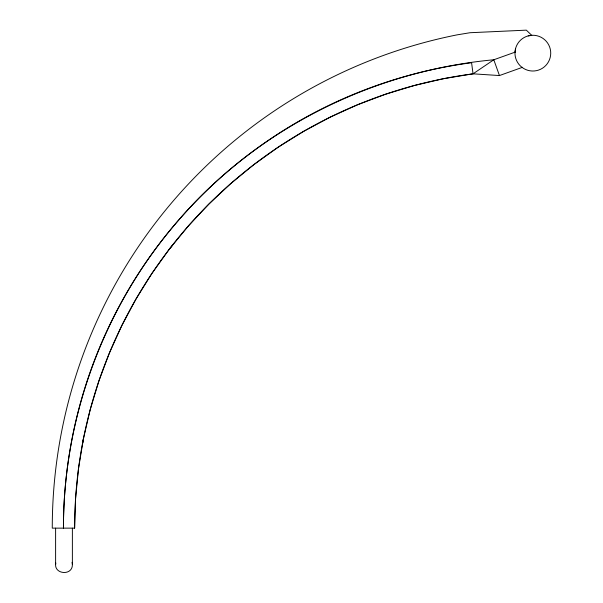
<?xml version="1.0" encoding="UTF-8"?>
<svg xmlns="http://www.w3.org/2000/svg" width="603" height="603" viewBox="0 0 603 603"><rect width="100%" height="100%" fill="white"/><g stroke="black" fill="none" stroke-linecap="round" stroke-linejoin="round"><path stroke-width="0.9" d="M528.22 35.871A17.879 17.879 0 0 1 550.124 57.767A17.879 17.879 0 0 1 520.208 65.787A17.879 17.879 0 0 1 528.22 35.871L531.793 35.396L526.336 30.15L470.008 32.728L457.082 34.861A502.932 502.932 0 0 0 52.265 528.138L74.621 528.138L75.601 498.168L78.541 468.327L83.425 438.743L90.231 409.535L98.937 380.84L109.497 352.778L121.874 325.469L136.014 299.02L151.843 273.558L169.315 249.182L188.332 226.004L208.834 204.116L230.715 183.621L253.901 164.596L278.269 147.132L303.739 131.296L330.18 117.163L357.496 104.786L385.558 94.226L414.253 85.52L443.454 78.707L473.038 73.822L499.45 75.556L522.575 67.272M72.375 528.16L72.375 564.468C72.759 576.219 53.283 574.486 55.8 563.021M515.098 52.144L515.58 48.511M82.709 443.062L83.425 438.728M169.255 249.265L172.006 245.903M74.621 528.138A458.227 458.227 0 0 1 473.038 73.822L493.797 59.772L515.316 52.069M499.45 75.556L493.797 59.772C374.056 70.875 259.041 127.67 179.935 218.633C105.472 303.354 63.323 415.346 63.443 528.138A469.405 469.405 0 0 1 471.584 62.742L473.038 73.822M72.089 562.298L72.375 564.468M55.612 528.16L55.612 564.468"/></g></svg>
